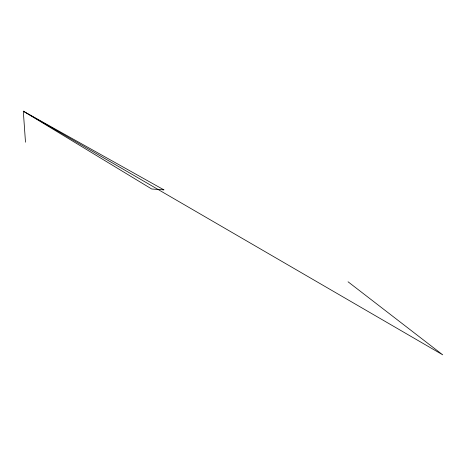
<?xml version="1.0" encoding="UTF-8"?>
<svg xmlns="http://www.w3.org/2000/svg" width="466" height="466" viewBox="0 0 466 466"><rect width="100%" height="100%" fill="white"/><g stroke="black" fill="none" stroke-linecap="round" stroke-linejoin="round"><path stroke-width="0.7" d="M348.055 281.79L442.7 354.824L23.3 111.176L25.49 142.206M163.881 189.848L151.712 189.004L23.3 111.176L163.881 189.848"/></g></svg>
